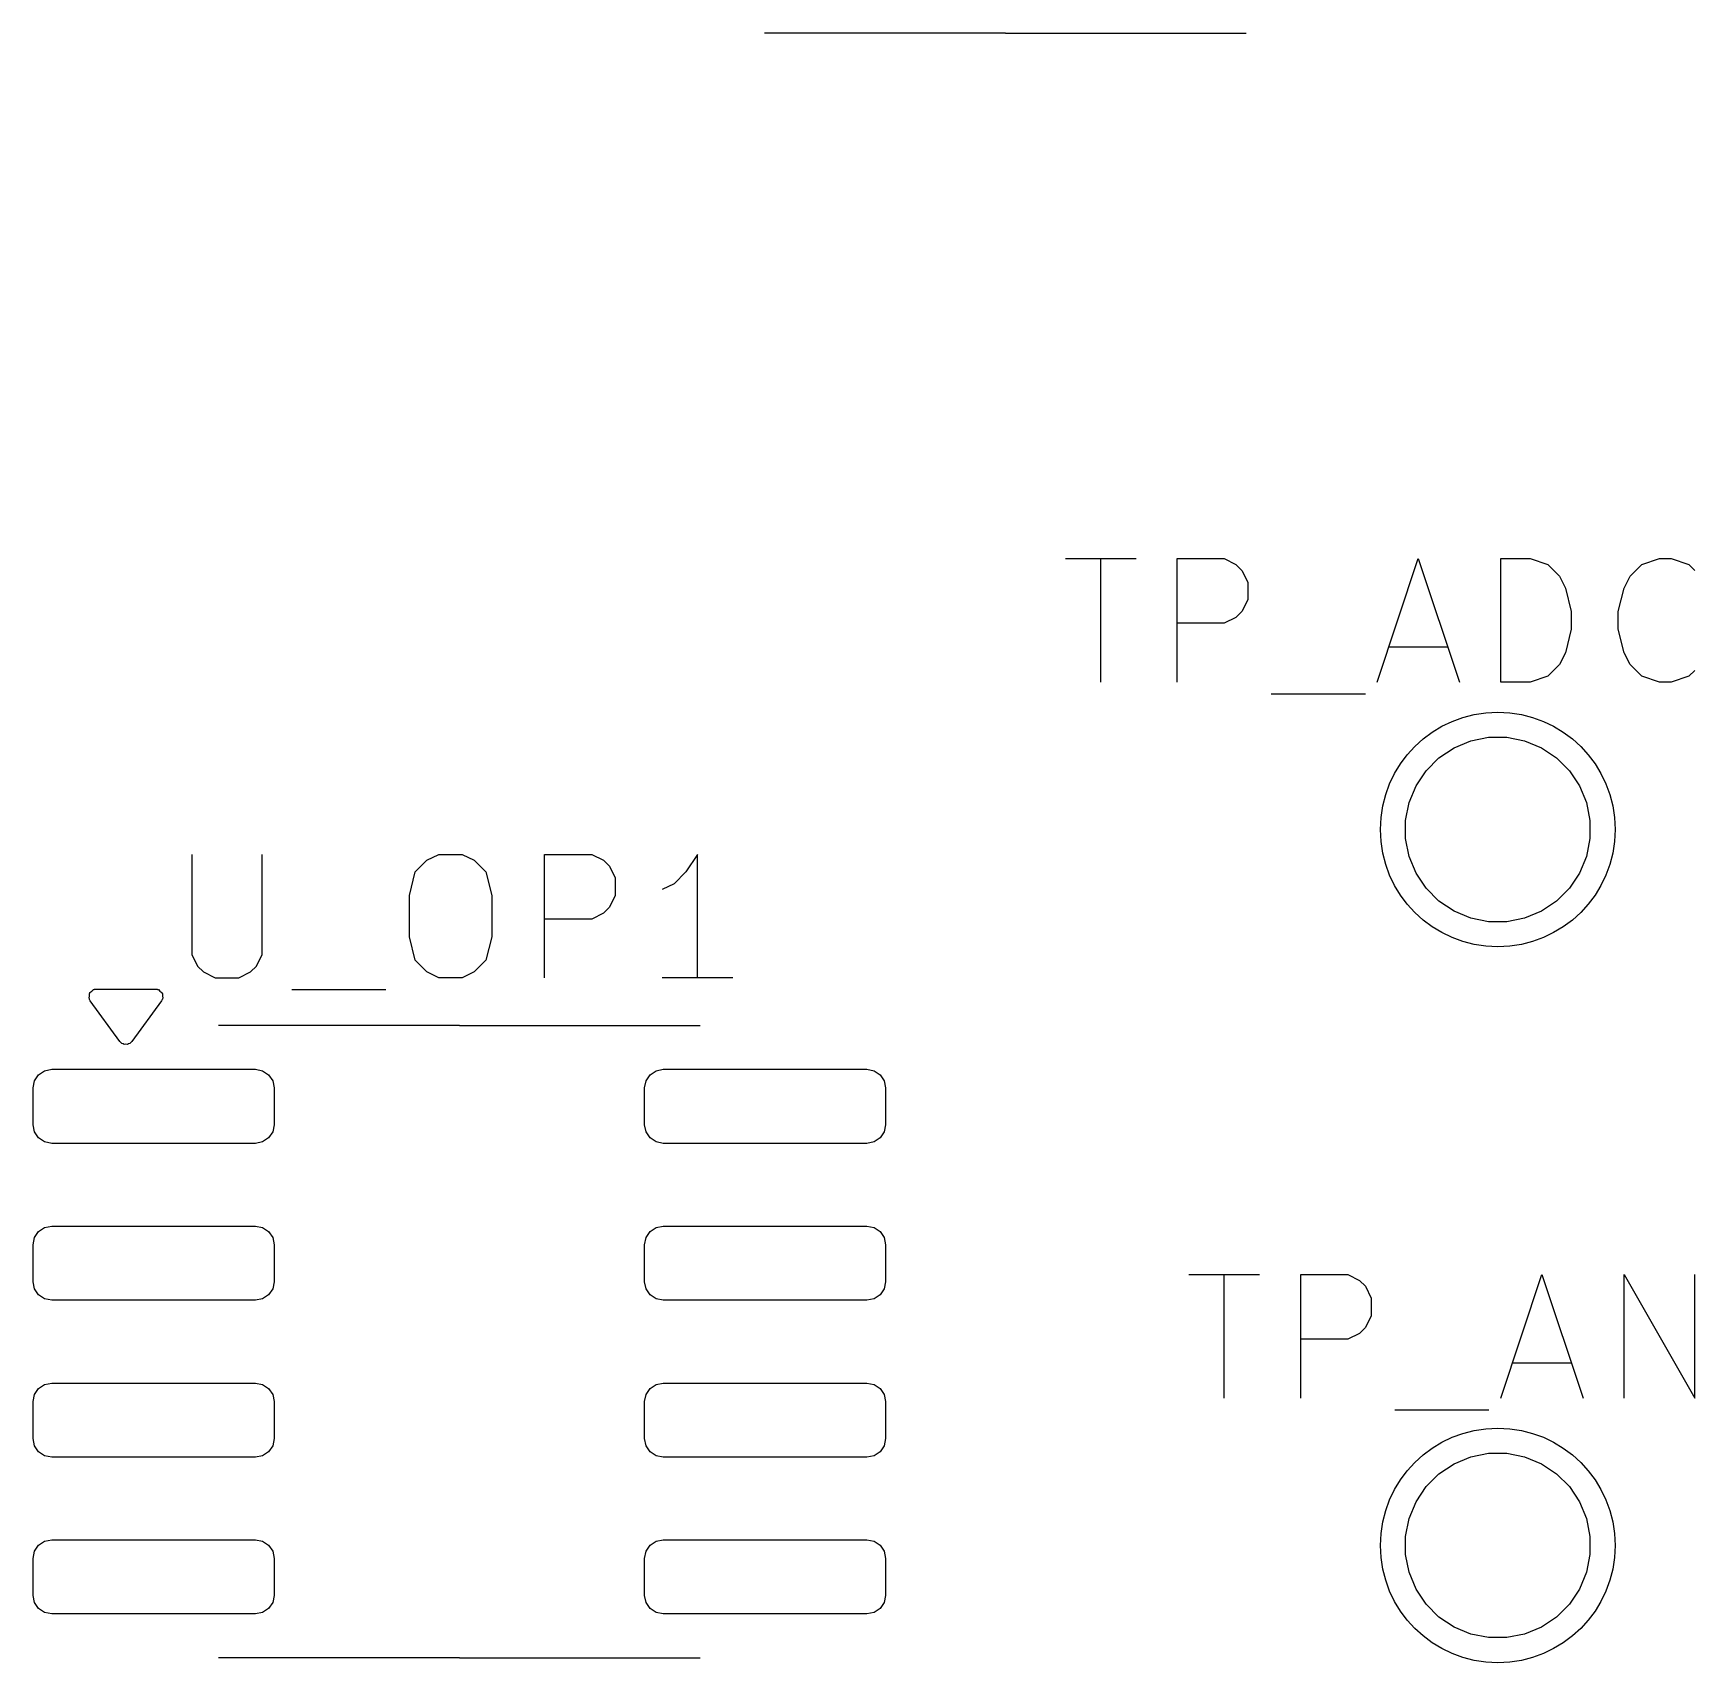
# Model space of a CAD drawing. Extents: x -0.18 to 2, y -0.2 to 1.93.
# Drawn here: x 0.609 to 1.139, y -0.205 to 0.315 of the extents above; entities that cross this region are included whole.
import ezdxf

# ---------------------------------------------------------------- set-up
doc = ezdxf.new("R2010")
doc.units = 0
doc.header["$MEASUREMENT"] = 0
doc.layers.add('BLACK', color=7, linetype='CONTINUOUS')
doc.layers.add('LYELLOW', color=51, linetype='CONTINUOUS')

msp = doc.modelspace()

# ---------------------------------------------------------------- linework, layer by layer
at = {"layer": 'BLACK', "linetype": 'CONTINUOUS'}
for p, q in [((1.0673, 0.08914), (1.07298, 0.09027)), ((1.0673, 0.08914), (1.07298, 0.09027)), ((1.07298, 0.09027), (1.07877, 0.09027)), ((1.07298, 0.09027), (1.07877, 0.09027)), ((1.07877, 0.09027), (1.08444, 0.08914)), ((1.07877, 0.09027), (1.08444, 0.08914)), ((1.05714, 0.08371), (1.06195, 0.08693)), ((1.05714, 0.08371), (1.06195, 0.08693)), ((1.06195, 0.08693), (1.0673, 0.08914)), ((1.06195, 0.08693), (1.0673, 0.08914)), ((1.08444, 0.08914), (1.08979, 0.08693)), ((1.08444, 0.08914), (1.08979, 0.08693)), ((1.08979, 0.08693), (1.0946, 0.08371)), ((1.08979, 0.08693), (1.0946, 0.08371)), ((1.04983, 0.07481), (1.05305, 0.07962)), ((1.04983, 0.07481), (1.05305, 0.07962)), ((1.05305, 0.07962), (1.05714, 0.08371)), ((1.05305, 0.07962), (1.05714, 0.08371)), ((1.0946, 0.08371), (1.0987, 0.07962)), ((1.0946, 0.08371), (1.0987, 0.07962)), ((1.0987, 0.07962), (1.10191, 0.07481)), ((1.0987, 0.07962), (1.10191, 0.07481)), ((1.04762, 0.06946), (1.04983, 0.07481)), ((1.04762, 0.06946), (1.04983, 0.07481)), ((1.10191, 0.07481), (1.10413, 0.06946)), ((1.10191, 0.07481), (1.10413, 0.06946)), ((1.04649, 0.06378), (1.04762, 0.06946)), ((1.04649, 0.06378), (1.04762, 0.06946)), ((1.10413, 0.06946), (1.10526, 0.06378)), ((1.10413, 0.06946), (1.10526, 0.06378)), ((1.04649, 0.05799), (1.04649, 0.06378)), ((1.04649, 0.05799), (1.04649, 0.06378)), ((1.10526, 0.06378), (1.10526, 0.05799)), ((1.10526, 0.06378), (1.10526, 0.05799)), ((1.04762, 0.05231), (1.04649, 0.05799)), ((1.04762, 0.05231), (1.04649, 0.05799)), ((1.10526, 0.05799), (1.10413, 0.05231)), ((1.10526, 0.05799), (1.10413, 0.05231)), ((1.04983, 0.04697), (1.04762, 0.05231)), ((1.04983, 0.04697), (1.04762, 0.05231)), ((1.10413, 0.05231), (1.10191, 0.04697)), ((1.10413, 0.05231), (1.10191, 0.04697)), ((1.05305, 0.04215), (1.04983, 0.04697)), ((1.05305, 0.04215), (1.04983, 0.04697)), ((1.10191, 0.04697), (1.0987, 0.04215)), ((1.10191, 0.04697), (1.0987, 0.04215)), ((1.05714, 0.03806), (1.05305, 0.04215)), ((1.05714, 0.03806), (1.05305, 0.04215)), ((1.06195, 0.03484), (1.05714, 0.03806)), ((1.06195, 0.03484), (1.05714, 0.03806)), ((1.0946, 0.03806), (1.08979, 0.03484)), ((1.0946, 0.03806), (1.08979, 0.03484)), ((1.0987, 0.04215), (1.0946, 0.03806)), ((1.0987, 0.04215), (1.0946, 0.03806)), ((1.0673, 0.03263), (1.06195, 0.03484)), ((1.0673, 0.03263), (1.06195, 0.03484)), ((1.07298, 0.0315), (1.0673, 0.03263)), ((1.07298, 0.0315), (1.0673, 0.03263)), ((1.08444, 0.03263), (1.07877, 0.0315)), ((1.08444, 0.03263), (1.07877, 0.0315)), ((1.08979, 0.03484), (1.08444, 0.03263)), ((1.08979, 0.03484), (1.08444, 0.03263)), ((1.07877, 0.0315), (1.07298, 0.0315)), ((1.07877, 0.0315), (1.07298, 0.0315)), ((0.6127, -0.016), (0.61496, -0.01555)), ((0.6127, -0.016), (0.61496, -0.01555)), ((0.61496, -0.01555), (0.67992, -0.01555)), ((0.61496, -0.01555), (0.67992, -0.01555)), ((0.67992, -0.01555), (0.68218, -0.016)), ((0.67992, -0.01555), (0.68218, -0.016)), ((0.80758, -0.016), (0.80984, -0.01555)), ((0.80758, -0.016), (0.80984, -0.01555)), ((0.80984, -0.01555), (0.8748, -0.01555)), ((0.80984, -0.01555), (0.8748, -0.01555)), ((0.8748, -0.01555), (0.87706, -0.016)), ((0.8748, -0.01555), (0.87706, -0.016)), ((0.60906, -0.02146), (0.6095, -0.0192)), ((0.60906, -0.02146), (0.6095, -0.0192)), ((0.6095, -0.0192), (0.61078, -0.01728)), ((0.6095, -0.0192), (0.61078, -0.01728)), ((0.61078, -0.01728), (0.6127, -0.016)), ((0.61078, -0.01728), (0.6127, -0.016)), ((0.68218, -0.016), (0.6841, -0.01728)), ((0.68218, -0.016), (0.6841, -0.01728)), ((0.6841, -0.01728), (0.68538, -0.0192)), ((0.6841, -0.01728), (0.68538, -0.0192)), ((0.68538, -0.0192), (0.68583, -0.02146)), ((0.68538, -0.0192), (0.68583, -0.02146)), ((0.80394, -0.02146), (0.80439, -0.0192)), ((0.80394, -0.02146), (0.80439, -0.0192)), ((0.80439, -0.0192), (0.80567, -0.01728)), ((0.80439, -0.0192), (0.80567, -0.01728)), ((0.80567, -0.01728), (0.80758, -0.016)), ((0.80567, -0.01728), (0.80758, -0.016)), ((0.87706, -0.016), (0.87898, -0.01728)), ((0.87706, -0.016), (0.87898, -0.01728)), ((0.87898, -0.01728), (0.88026, -0.0192)), ((0.87898, -0.01728), (0.88026, -0.0192)), ((0.88026, -0.0192), (0.88071, -0.02146)), ((0.88026, -0.0192), (0.88071, -0.02146)), ((0.60906, -0.03327), (0.60906, -0.02146)), ((0.60906, -0.03327), (0.60906, -0.02146)), ((0.68583, -0.02146), (0.68583, -0.03327)), ((0.68583, -0.02146), (0.68583, -0.03327)), ((0.80394, -0.03327), (0.80394, -0.02146)), ((0.80394, -0.03327), (0.80394, -0.02146)), ((0.88071, -0.02146), (0.88071, -0.03327)), ((0.88071, -0.02146), (0.88071, -0.03327)), ((0.6095, -0.03553), (0.60906, -0.03327)), ((0.6095, -0.03553), (0.60906, -0.03327)), ((0.61078, -0.03744), (0.6095, -0.03553)), ((0.61078, -0.03744), (0.6095, -0.03553)), ((0.68538, -0.03553), (0.6841, -0.03744)), ((0.68538, -0.03553), (0.6841, -0.03744)), ((0.68583, -0.03327), (0.68538, -0.03553)), ((0.68583, -0.03327), (0.68538, -0.03553)), ((0.80439, -0.03553), (0.80394, -0.03327)), ((0.80439, -0.03553), (0.80394, -0.03327)), ((0.80567, -0.03744), (0.80439, -0.03553)), ((0.80567, -0.03744), (0.80439, -0.03553)), ((0.88026, -0.03553), (0.87898, -0.03744)), ((0.88026, -0.03553), (0.87898, -0.03744)), ((0.88071, -0.03327), (0.88026, -0.03553)), ((0.88071, -0.03327), (0.88026, -0.03553)), ((0.6127, -0.03872), (0.61078, -0.03744)), ((0.6127, -0.03872), (0.61078, -0.03744)), ((0.61496, -0.03917), (0.6127, -0.03872)), ((0.61496, -0.03917), (0.6127, -0.03872)), ((0.67992, -0.03917), (0.61496, -0.03917)), ((0.67992, -0.03917), (0.61496, -0.03917)), ((0.68218, -0.03872), (0.67992, -0.03917)), ((0.68218, -0.03872), (0.67992, -0.03917)), ((0.6841, -0.03744), (0.68218, -0.03872)), ((0.6841, -0.03744), (0.68218, -0.03872)), ((0.80758, -0.03872), (0.80567, -0.03744)), ((0.80758, -0.03872), (0.80567, -0.03744)), ((0.80984, -0.03917), (0.80758, -0.03872)), ((0.80984, -0.03917), (0.80758, -0.03872)), ((0.8748, -0.03917), (0.80984, -0.03917)), ((0.8748, -0.03917), (0.80984, -0.03917)), ((0.87706, -0.03872), (0.8748, -0.03917)), ((0.87706, -0.03872), (0.8748, -0.03917)), ((0.87898, -0.03744), (0.87706, -0.03872)), ((0.87898, -0.03744), (0.87706, -0.03872)), ((0.6095, -0.0692), (0.61078, -0.06728)), ((0.6095, -0.0692), (0.61078, -0.06728)), ((0.61078, -0.06728), (0.6127, -0.066)), ((0.61078, -0.06728), (0.6127, -0.066)), ((0.6127, -0.066), (0.61496, -0.06555)), ((0.6127, -0.066), (0.61496, -0.06555)), ((0.61496, -0.06555), (0.67992, -0.06555)), ((0.61496, -0.06555), (0.67992, -0.06555)), ((0.67992, -0.06555), (0.68218, -0.066)), ((0.67992, -0.06555), (0.68218, -0.066)), ((0.68218, -0.066), (0.6841, -0.06728)), ((0.68218, -0.066), (0.6841, -0.06728)), ((0.6841, -0.06728), (0.68538, -0.0692)), ((0.6841, -0.06728), (0.68538, -0.0692)), ((0.80439, -0.0692), (0.80567, -0.06728)), ((0.80439, -0.0692), (0.80567, -0.06728)), ((0.80567, -0.06728), (0.80758, -0.066)), ((0.80567, -0.06728), (0.80758, -0.066)), ((0.80758, -0.066), (0.80984, -0.06555)), ((0.80758, -0.066), (0.80984, -0.06555)), ((0.80984, -0.06555), (0.8748, -0.06555)), ((0.80984, -0.06555), (0.8748, -0.06555)), ((0.8748, -0.06555), (0.87706, -0.066)), ((0.8748, -0.06555), (0.87706, -0.066)), ((0.87706, -0.066), (0.87898, -0.06728)), ((0.87706, -0.066), (0.87898, -0.06728)), ((0.87898, -0.06728), (0.88026, -0.0692)), ((0.87898, -0.06728), (0.88026, -0.0692)), ((0.60906, -0.07146), (0.6095, -0.0692)), ((0.60906, -0.07146), (0.6095, -0.0692)), ((0.60906, -0.08327), (0.60906, -0.07146)), ((0.60906, -0.08327), (0.60906, -0.07146)), ((0.68538, -0.0692), (0.68583, -0.07146)), ((0.68538, -0.0692), (0.68583, -0.07146)), ((0.68583, -0.07146), (0.68583, -0.08327)), ((0.68583, -0.07146), (0.68583, -0.08327)), ((0.80394, -0.07146), (0.80439, -0.0692)), ((0.80394, -0.07146), (0.80439, -0.0692)), ((0.80394, -0.08327), (0.80394, -0.07146)), ((0.80394, -0.08327), (0.80394, -0.07146)), ((0.88026, -0.0692), (0.88071, -0.07146)), ((0.88026, -0.0692), (0.88071, -0.07146)), ((0.88071, -0.07146), (0.88071, -0.08327)), ((0.88071, -0.07146), (0.88071, -0.08327)), ((0.6095, -0.08553), (0.60906, -0.08327)), ((0.6095, -0.08553), (0.60906, -0.08327)), ((0.68583, -0.08327), (0.68538, -0.08553)), ((0.68583, -0.08327), (0.68538, -0.08553)), ((0.80439, -0.08553), (0.80394, -0.08327)), ((0.80439, -0.08553), (0.80394, -0.08327)), ((0.88071, -0.08327), (0.88026, -0.08553)), ((0.88071, -0.08327), (0.88026, -0.08553)), ((0.61078, -0.08744), (0.6095, -0.08553)), ((0.61078, -0.08744), (0.6095, -0.08553)), ((0.6127, -0.08872), (0.61078, -0.08744)), ((0.6127, -0.08872), (0.61078, -0.08744)), ((0.61496, -0.08917), (0.6127, -0.08872)), ((0.61496, -0.08917), (0.6127, -0.08872)), ((0.67992, -0.08917), (0.61496, -0.08917)), ((0.67992, -0.08917), (0.61496, -0.08917)), ((0.68218, -0.08872), (0.67992, -0.08917)), ((0.68218, -0.08872), (0.67992, -0.08917)), ((0.6841, -0.08744), (0.68218, -0.08872)), ((0.6841, -0.08744), (0.68218, -0.08872)), ((0.68538, -0.08553), (0.6841, -0.08744)), ((0.68538, -0.08553), (0.6841, -0.08744)), ((0.80567, -0.08744), (0.80439, -0.08553)), ((0.80567, -0.08744), (0.80439, -0.08553)), ((0.80758, -0.08872), (0.80567, -0.08744)), ((0.80758, -0.08872), (0.80567, -0.08744)), ((0.80984, -0.08917), (0.80758, -0.08872)), ((0.80984, -0.08917), (0.80758, -0.08872)), ((0.8748, -0.08917), (0.80984, -0.08917)), ((0.8748, -0.08917), (0.80984, -0.08917)), ((0.87706, -0.08872), (0.8748, -0.08917)), ((0.87706, -0.08872), (0.8748, -0.08917)), ((0.87898, -0.08744), (0.87706, -0.08872)), ((0.87898, -0.08744), (0.87706, -0.08872)), ((0.88026, -0.08553), (0.87898, -0.08744)), ((0.88026, -0.08553), (0.87898, -0.08744)), ((0.61078, -0.11728), (0.6127, -0.116)), ((0.61078, -0.11728), (0.6127, -0.116)), ((0.6127, -0.116), (0.61496, -0.11555)), ((0.6127, -0.116), (0.61496, -0.11555)), ((0.61496, -0.11555), (0.67992, -0.11555)), ((0.61496, -0.11555), (0.67992, -0.11555)), ((0.67992, -0.11555), (0.68218, -0.116)), ((0.67992, -0.11555), (0.68218, -0.116)), ((0.68218, -0.116), (0.6841, -0.11728)), ((0.68218, -0.116), (0.6841, -0.11728)), ((0.80567, -0.11728), (0.80758, -0.116)), ((0.80567, -0.11728), (0.80758, -0.116)), ((0.80758, -0.116), (0.80984, -0.11555)), ((0.80758, -0.116), (0.80984, -0.11555)), ((0.80984, -0.11555), (0.8748, -0.11555)), ((0.80984, -0.11555), (0.8748, -0.11555)), ((0.8748, -0.11555), (0.87706, -0.116)), ((0.8748, -0.11555), (0.87706, -0.116)), ((0.87706, -0.116), (0.87898, -0.11728)), ((0.87706, -0.116), (0.87898, -0.11728)), ((0.60906, -0.12146), (0.6095, -0.1192)), ((0.60906, -0.12146), (0.6095, -0.1192)), ((0.60906, -0.13327), (0.60906, -0.12146)), ((0.60906, -0.13327), (0.60906, -0.12146)), ((0.6095, -0.1192), (0.61078, -0.11728)), ((0.6095, -0.1192), (0.61078, -0.11728)), ((0.6841, -0.11728), (0.68538, -0.1192)), ((0.6841, -0.11728), (0.68538, -0.1192)), ((0.68538, -0.1192), (0.68583, -0.12146)), ((0.68538, -0.1192), (0.68583, -0.12146)), ((0.68583, -0.12146), (0.68583, -0.13327)), ((0.68583, -0.12146), (0.68583, -0.13327)), ((0.80394, -0.12146), (0.80439, -0.1192)), ((0.80394, -0.12146), (0.80439, -0.1192)), ((0.80394, -0.13327), (0.80394, -0.12146)), ((0.80394, -0.13327), (0.80394, -0.12146)), ((0.80439, -0.1192), (0.80567, -0.11728)), ((0.80439, -0.1192), (0.80567, -0.11728)), ((0.87898, -0.11728), (0.88026, -0.1192)), ((0.87898, -0.11728), (0.88026, -0.1192)), ((0.88026, -0.1192), (0.88071, -0.12146)), ((0.88026, -0.1192), (0.88071, -0.12146)), ((0.88071, -0.12146), (0.88071, -0.13327)), ((0.88071, -0.12146), (0.88071, -0.13327)), ((0.6095, -0.13553), (0.60906, -0.13327)), ((0.6095, -0.13553), (0.60906, -0.13327)), ((0.61078, -0.13744), (0.6095, -0.13553)), ((0.61078, -0.13744), (0.6095, -0.13553)), ((0.6127, -0.13872), (0.61078, -0.13744)), ((0.6127, -0.13872), (0.61078, -0.13744)), ((0.6841, -0.13744), (0.68218, -0.13872)), ((0.6841, -0.13744), (0.68218, -0.13872)), ((0.68538, -0.13553), (0.6841, -0.13744)), ((0.68538, -0.13553), (0.6841, -0.13744)), ((0.68583, -0.13327), (0.68538, -0.13553)), ((0.68583, -0.13327), (0.68538, -0.13553)), ((0.80439, -0.13553), (0.80394, -0.13327)), ((0.80439, -0.13553), (0.80394, -0.13327)), ((0.80567, -0.13744), (0.80439, -0.13553)), ((0.80567, -0.13744), (0.80439, -0.13553)), ((0.80758, -0.13872), (0.80567, -0.13744)), ((0.80758, -0.13872), (0.80567, -0.13744)), ((0.87898, -0.13744), (0.87706, -0.13872)), ((0.87898, -0.13744), (0.87706, -0.13872)), ((0.88026, -0.13553), (0.87898, -0.13744)), ((0.88026, -0.13553), (0.87898, -0.13744)), ((0.88071, -0.13327), (0.88026, -0.13553)), ((0.88071, -0.13327), (0.88026, -0.13553)), ((0.61496, -0.13917), (0.6127, -0.13872)), ((0.61496, -0.13917), (0.6127, -0.13872)), ((0.67992, -0.13917), (0.61496, -0.13917)), ((0.67992, -0.13917), (0.61496, -0.13917)), ((0.68218, -0.13872), (0.67992, -0.13917)), ((0.68218, -0.13872), (0.67992, -0.13917)), ((0.80984, -0.13917), (0.80758, -0.13872)), ((0.80984, -0.13917), (0.80758, -0.13872)), ((0.8748, -0.13917), (0.80984, -0.13917)), ((0.8748, -0.13917), (0.80984, -0.13917)), ((0.87706, -0.13872), (0.8748, -0.13917)), ((0.87706, -0.13872), (0.8748, -0.13917)), ((1.05714, -0.1445), (1.06195, -0.14128)), ((1.05714, -0.1445), (1.06195, -0.14128)), ((1.06195, -0.14128), (1.0673, -0.13907)), ((1.06195, -0.14128), (1.0673, -0.13907)), ((1.0673, -0.13907), (1.07298, -0.13794)), ((1.0673, -0.13907), (1.07298, -0.13794)), ((1.07298, -0.13794), (1.07877, -0.13794)), ((1.07298, -0.13794), (1.07877, -0.13794)), ((1.07877, -0.13794), (1.08444, -0.13907)), ((1.07877, -0.13794), (1.08444, -0.13907)), ((1.08444, -0.13907), (1.08979, -0.14128)), ((1.08444, -0.13907), (1.08979, -0.14128)), ((1.08979, -0.14128), (1.0946, -0.1445)), ((1.08979, -0.14128), (1.0946, -0.1445)), ((1.05305, -0.14859), (1.05714, -0.1445)), ((1.05305, -0.14859), (1.05714, -0.1445)), ((1.0946, -0.1445), (1.0987, -0.14859)), ((1.0946, -0.1445), (1.0987, -0.14859)), ((1.04762, -0.15875), (1.04983, -0.1534)), ((1.04762, -0.15875), (1.04983, -0.1534)), ((1.04983, -0.1534), (1.05305, -0.14859)), ((1.04983, -0.1534), (1.05305, -0.14859)), ((1.0987, -0.14859), (1.10191, -0.1534)), ((1.0987, -0.14859), (1.10191, -0.1534)), ((1.10191, -0.1534), (1.10413, -0.15875)), ((1.10191, -0.1534), (1.10413, -0.15875)), ((1.04649, -0.16443), (1.04762, -0.15875)), ((1.04649, -0.16443), (1.04762, -0.15875)), ((1.10413, -0.15875), (1.10526, -0.16443)), ((1.10413, -0.15875), (1.10526, -0.16443)), ((0.60906, -0.17146), (0.6095, -0.1692)), ((0.60906, -0.17146), (0.6095, -0.1692)), ((0.6095, -0.1692), (0.61078, -0.16728)), ((0.6095, -0.1692), (0.61078, -0.16728)), ((0.61078, -0.16728), (0.6127, -0.166)), ((0.61078, -0.16728), (0.6127, -0.166)), ((0.6127, -0.166), (0.61496, -0.16555)), ((0.6127, -0.166), (0.61496, -0.16555)), ((0.61496, -0.16555), (0.67992, -0.16555)), ((0.61496, -0.16555), (0.67992, -0.16555)), ((0.67992, -0.16555), (0.68218, -0.166)), ((0.67992, -0.16555), (0.68218, -0.166)), ((0.68218, -0.166), (0.6841, -0.16728)), ((0.68218, -0.166), (0.6841, -0.16728)), ((0.6841, -0.16728), (0.68538, -0.1692)), ((0.6841, -0.16728), (0.68538, -0.1692)), ((0.68538, -0.1692), (0.68583, -0.17146)), ((0.68538, -0.1692), (0.68583, -0.17146)), ((0.80394, -0.17146), (0.80439, -0.1692)), ((0.80394, -0.17146), (0.80439, -0.1692)), ((0.80439, -0.1692), (0.80567, -0.16728)), ((0.80439, -0.1692), (0.80567, -0.16728)), ((0.80567, -0.16728), (0.80758, -0.166)), ((0.80567, -0.16728), (0.80758, -0.166)), ((0.80758, -0.166), (0.80984, -0.16555)), ((0.80758, -0.166), (0.80984, -0.16555)), ((0.80984, -0.16555), (0.8748, -0.16555)), ((0.80984, -0.16555), (0.8748, -0.16555)), ((0.8748, -0.16555), (0.87706, -0.166)), ((0.8748, -0.16555), (0.87706, -0.166)), ((0.87706, -0.166), (0.87898, -0.16728)), ((0.87706, -0.166), (0.87898, -0.16728)), ((0.87898, -0.16728), (0.88026, -0.1692)), ((0.87898, -0.16728), (0.88026, -0.1692)), ((0.88026, -0.1692), (0.88071, -0.17146)), ((0.88026, -0.1692), (0.88071, -0.17146)), ((1.04649, -0.17022), (1.04649, -0.16443)), ((1.04649, -0.17022), (1.04649, -0.16443)), ((1.10526, -0.16443), (1.10526, -0.17022)), ((1.10526, -0.16443), (1.10526, -0.17022)), ((0.60906, -0.18327), (0.60906, -0.17146)), ((0.60906, -0.18327), (0.60906, -0.17146)), ((0.68583, -0.17146), (0.68583, -0.18327)), ((0.68583, -0.17146), (0.68583, -0.18327)), ((0.80394, -0.18327), (0.80394, -0.17146)), ((0.80394, -0.18327), (0.80394, -0.17146)), ((0.88071, -0.17146), (0.88071, -0.18327)), ((0.88071, -0.17146), (0.88071, -0.18327)), ((1.04762, -0.17589), (1.04649, -0.17022)), ((1.04762, -0.17589), (1.04649, -0.17022)), ((1.10526, -0.17022), (1.10413, -0.17589)), ((1.10526, -0.17022), (1.10413, -0.17589)), ((1.04983, -0.18124), (1.04762, -0.17589)), ((1.04983, -0.18124), (1.04762, -0.17589)), ((1.10413, -0.17589), (1.10191, -0.18124)), ((1.10413, -0.17589), (1.10191, -0.18124)), ((0.6095, -0.18553), (0.60906, -0.18327)), ((0.6095, -0.18553), (0.60906, -0.18327)), ((0.68583, -0.18327), (0.68538, -0.18553)), ((0.68583, -0.18327), (0.68538, -0.18553)), ((0.80439, -0.18553), (0.80394, -0.18327)), ((0.80439, -0.18553), (0.80394, -0.18327)), ((0.88071, -0.18327), (0.88026, -0.18553)), ((0.88071, -0.18327), (0.88026, -0.18553)), ((1.05305, -0.18605), (1.04983, -0.18124)), ((1.05305, -0.18605), (1.04983, -0.18124)), ((1.10191, -0.18124), (1.0987, -0.18605)), ((1.10191, -0.18124), (1.0987, -0.18605)), ((0.61078, -0.18744), (0.6095, -0.18553)), ((0.61078, -0.18744), (0.6095, -0.18553)), ((0.6127, -0.18872), (0.61078, -0.18744)), ((0.6127, -0.18872), (0.61078, -0.18744)), ((0.61496, -0.18917), (0.6127, -0.18872)), ((0.61496, -0.18917), (0.6127, -0.18872)), ((0.67992, -0.18917), (0.61496, -0.18917)), ((0.67992, -0.18917), (0.61496, -0.18917)), ((0.68218, -0.18872), (0.67992, -0.18917)), ((0.68218, -0.18872), (0.67992, -0.18917)), ((0.6841, -0.18744), (0.68218, -0.18872)), ((0.6841, -0.18744), (0.68218, -0.18872)), ((0.68538, -0.18553), (0.6841, -0.18744)), ((0.68538, -0.18553), (0.6841, -0.18744)), ((0.80567, -0.18744), (0.80439, -0.18553)), ((0.80567, -0.18744), (0.80439, -0.18553)), ((0.80758, -0.18872), (0.80567, -0.18744)), ((0.80758, -0.18872), (0.80567, -0.18744)), ((0.80984, -0.18917), (0.80758, -0.18872)), ((0.80984, -0.18917), (0.80758, -0.18872)), ((0.8748, -0.18917), (0.80984, -0.18917)), ((0.8748, -0.18917), (0.80984, -0.18917)), ((0.87706, -0.18872), (0.8748, -0.18917)), ((0.87706, -0.18872), (0.8748, -0.18917)), ((0.87898, -0.18744), (0.87706, -0.18872)), ((0.87898, -0.18744), (0.87706, -0.18872)), ((0.88026, -0.18553), (0.87898, -0.18744)), ((0.88026, -0.18553), (0.87898, -0.18744)), ((1.05714, -0.19015), (1.05305, -0.18605)), ((1.05714, -0.19015), (1.05305, -0.18605)), ((1.06195, -0.19336), (1.05714, -0.19015)), ((1.06195, -0.19336), (1.05714, -0.19015)), ((1.0946, -0.19015), (1.08979, -0.19336)), ((1.0946, -0.19015), (1.08979, -0.19336)), ((1.0987, -0.18605), (1.0946, -0.19015)), ((1.0987, -0.18605), (1.0946, -0.19015)), ((1.0673, -0.19558), (1.06195, -0.19336)), ((1.0673, -0.19558), (1.06195, -0.19336)), ((1.07298, -0.19671), (1.0673, -0.19558)), ((1.07298, -0.19671), (1.0673, -0.19558)), ((1.08444, -0.19558), (1.07877, -0.19671)), ((1.08444, -0.19558), (1.07877, -0.19671)), ((1.08979, -0.19336), (1.08444, -0.19558)), ((1.08979, -0.19336), (1.08444, -0.19558)), ((1.07877, -0.19671), (1.07298, -0.19671)), ((1.07877, -0.19671), (1.07298, -0.19671))]:
    msp.add_line(p, q, dxfattribs=at)
at = {"layer": 'LYELLOW', "linetype": 'CONTINUOUS'}
for p, q in [((0.91892, 0.31469), (0.84215, 0.31469)), ((0.91892, 0.31469), (0.99569, 0.31469)), ((0.93808, 0.14723), (0.96057, 0.14723)), ((0.94933, 0.10786), (0.94933, 0.14723)), ((0.9737, 0.10786), (0.9737, 0.14723)), ((0.9737, 0.14723), (0.9887, 0.14723)), ((0.9887, 0.14723), (0.99244, 0.14536)), ((0.99244, 0.14536), (0.99432, 0.14348)), ((0.99432, 0.14348), (0.99619, 0.13973)), ((1.03744, 0.10786), (1.05056, 0.14723)), ((1.05056, 0.14723), (1.06369, 0.10786)), ((1.07681, 0.10786), (1.07681, 0.14723)), ((1.07681, 0.14723), (1.08618, 0.14723)), ((1.08618, 0.14723), (1.09181, 0.14536)), ((1.09181, 0.14536), (1.09556, 0.14161)), ((1.11805, 0.14161), (1.1218, 0.14536)), ((1.1218, 0.14536), (1.12743, 0.14723)), ((1.12743, 0.14723), (1.13118, 0.14723)), ((1.13118, 0.14723), (1.1368, 0.14536)), ((1.1368, 0.14536), (1.13868, 0.14348)), ((0.99619, 0.13973), (0.99619, 0.13411)), ((1.09556, 0.14161), (1.09743, 0.13786)), ((1.09743, 0.13786), (1.09931, 0.13036)), ((1.1143, 0.13036), (1.11618, 0.13786)), ((1.11618, 0.13786), (1.11805, 0.14161)), ((0.99619, 0.13411), (0.99432, 0.13036)), ((0.99244, 0.12848), (0.9887, 0.12661)), ((0.99432, 0.13036), (0.99244, 0.12848)), ((1.09931, 0.13036), (1.09931, 0.12473)), ((1.1143, 0.12473), (1.1143, 0.13036)), ((0.9887, 0.12661), (0.9737, 0.12661)), ((1.09931, 0.12473), (1.09743, 0.11724)), ((1.11618, 0.11724), (1.1143, 0.12473)), ((1.04119, 0.11911), (1.05994, 0.11911)), ((1.09743, 0.11724), (1.09556, 0.11349)), ((1.11805, 0.11349), (1.11618, 0.11724)), ((1.09556, 0.11349), (1.09181, 0.10974)), ((1.1218, 0.10974), (1.11805, 0.11349)), ((1.13868, 0.11161), (1.1368, 0.10974)), ((1.08618, 0.10786), (1.07681, 0.10786)), ((1.09181, 0.10974), (1.08618, 0.10786)), ((1.12743, 0.10786), (1.1218, 0.10974)), ((1.13118, 0.10786), (1.12743, 0.10786)), ((1.1368, 0.10974), (1.13118, 0.10786)), ((1.00369, 0.10411), (1.03369, 0.10411)), ((0.65958, 0.05296), (0.65958, 0.02109)), ((0.68208, 0.02109), (0.68208, 0.05296)), ((0.73082, 0.04734), (0.73457, 0.05109)), ((0.73457, 0.05109), (0.73832, 0.05296)), ((0.73832, 0.05296), (0.74582, 0.05296)), ((0.74582, 0.05296), (0.74957, 0.05109)), ((0.74957, 0.05109), (0.75332, 0.04734)), ((0.77207, 0.01359), (0.77207, 0.05296)), ((0.77207, 0.05296), (0.78706, 0.05296)), ((0.78706, 0.05296), (0.79081, 0.05109)), ((0.79081, 0.05109), (0.79269, 0.04921)), ((0.79269, 0.04921), (0.79456, 0.04546)), ((0.82081, 0.05296), (0.81706, 0.04734)), ((0.82081, 0.01359), (0.82081, 0.05296)), ((0.72895, 0.03984), (0.73082, 0.04734)), ((0.75332, 0.04734), (0.75519, 0.03984)), ((0.79456, 0.04546), (0.79456, 0.03984)), ((0.81331, 0.04359), (0.80956, 0.04171)), ((0.81706, 0.04734), (0.81331, 0.04359)), ((0.72895, 0.02671), (0.72895, 0.03984)), ((0.75519, 0.03984), (0.75519, 0.02671)), ((0.79456, 0.03984), (0.79269, 0.03609)), ((0.78706, 0.03234), (0.77207, 0.03234)), ((0.79081, 0.03421), (0.78706, 0.03234)), ((0.79269, 0.03609), (0.79081, 0.03421)), ((0.73082, 0.01921), (0.72895, 0.02671)), ((0.75519, 0.02671), (0.75332, 0.01921)), ((0.65958, 0.02109), (0.66145, 0.01734)), ((0.66145, 0.01734), (0.66333, 0.01546)), ((0.67833, 0.01546), (0.6802, 0.01734)), ((0.6802, 0.01734), (0.68208, 0.02109)), ((0.73457, 0.01546), (0.73082, 0.01921)), ((0.75332, 0.01921), (0.74957, 0.01546)), ((0.66333, 0.01546), (0.66708, 0.01359)), ((0.66708, 0.01359), (0.67458, 0.01359)), ((0.67458, 0.01359), (0.67833, 0.01546)), ((0.73832, 0.01359), (0.73457, 0.01546)), ((0.74582, 0.01359), (0.73832, 0.01359)), ((0.74957, 0.01546), (0.74582, 0.01359)), ((0.83206, 0.01359), (0.80956, 0.01359)), ((0.62684, 0.00712), (0.62695, 0.00785)), ((0.62695, 0.00688), (0.62684, 0.00712)), ((0.62695, 0.00858), (0.62709, 0.00872)), ((0.62695, 0.00785), (0.62695, 0.00858)), ((0.62695, 0.00677), (0.62695, 0.00688)), ((0.62704, 0.00668), (0.62695, 0.00677)), ((0.62722, 0.00629), (0.62704, 0.00668)), ((0.62709, 0.00872), (0.62712, 0.00891)), ((0.62712, 0.00891), (0.62771, 0.00934)), ((0.63667, -0.0067), (0.62722, 0.00629)), ((0.62771, 0.00934), (0.62823, 0.00986)), ((0.62823, 0.00986), (0.6285, 0.00991)), ((0.6285, 0.00991), (0.62858, 0.00997)), ((0.62858, 0.00997), (0.62871, 0.00995)), ((0.62871, 0.00995), (0.62913, 0.01004)), ((0.62913, 0.01004), (0.64803, 0.01004)), ((0.64994, 0.00629), (0.64049, -0.0067)), ((0.64803, 0.01004), (0.64846, 0.00995)), ((0.64846, 0.00995), (0.64858, 0.00997)), ((0.64858, 0.00997), (0.64867, 0.00991)), ((0.64867, 0.00991), (0.64894, 0.00986)), ((0.64894, 0.00986), (0.64945, 0.00934)), ((0.64945, 0.00934), (0.65005, 0.00891)), ((0.65012, 0.00668), (0.64994, 0.00629)), ((0.65005, 0.00891), (0.65008, 0.00872)), ((0.65008, 0.00872), (0.65021, 0.00858)), ((0.65021, 0.00677), (0.65012, 0.00668)), ((0.65021, 0.00858), (0.65021, 0.00785)), ((0.65021, 0.00785), (0.65033, 0.00712)), ((0.65033, 0.00712), (0.65021, 0.00688)), ((0.65021, 0.00688), (0.65021, 0.00677)), ((0.69145, 0.00984), (0.72145, 0.00984)), ((0.74488, -0.00157), (0.66811, -0.00157)), ((0.74488, -0.00157), (0.82165, -0.00157)), ((0.63735, -0.00733), (0.63667, -0.0067)), ((0.63772, -0.00739), (0.63735, -0.00733)), ((0.63803, -0.00761), (0.63772, -0.00739)), ((0.63858, -0.00752), (0.63803, -0.00761)), ((0.63914, -0.00761), (0.63858, -0.00752)), ((0.63944, -0.00739), (0.63914, -0.00761)), ((0.63982, -0.00733), (0.63944, -0.00739)), ((0.64049, -0.0067), (0.63982, -0.00733)), ((0.97745, -0.08098), (0.99994, -0.08098)), ((0.9887, -0.12035), (0.9887, -0.08098)), ((1.01307, -0.12035), (1.01307, -0.08098)), ((1.01307, -0.08098), (1.02807, -0.08098)), ((1.02807, -0.08098), (1.03181, -0.08285)), ((1.03181, -0.08285), (1.03369, -0.08473)), ((1.03369, -0.08473), (1.03556, -0.08848)), ((1.07681, -0.12035), (1.08993, -0.08098)), ((1.08993, -0.08098), (1.10306, -0.12035)), ((1.11618, -0.12035), (1.11618, -0.08098)), ((1.11618, -0.08098), (1.13868, -0.12035)), ((1.13868, -0.12035), (1.13868, -0.08098)), ((1.03556, -0.08848), (1.03556, -0.0941)), ((1.03556, -0.0941), (1.03369, -0.09785)), ((1.03181, -0.09972), (1.02807, -0.1016)), ((1.03369, -0.09785), (1.03181, -0.09972)), ((1.02807, -0.1016), (1.01307, -0.1016)), ((1.08056, -0.1091), (1.09931, -0.1091)), ((1.04306, -0.1241), (1.07306, -0.1241)), ((0.74488, -0.20315), (0.66811, -0.20315)), ((0.74488, -0.20315), (0.82165, -0.20315))]:
    msp.add_line(p, q, dxfattribs=at)
at = {"layer": 'LYELLOW'}
for centre in [(1.07587, 0.06089), (1.07587, -0.16732)]:
    msp.add_circle(centre, 0.0374, dxfattribs=at)

doc.saveas('drawing.dxf')
